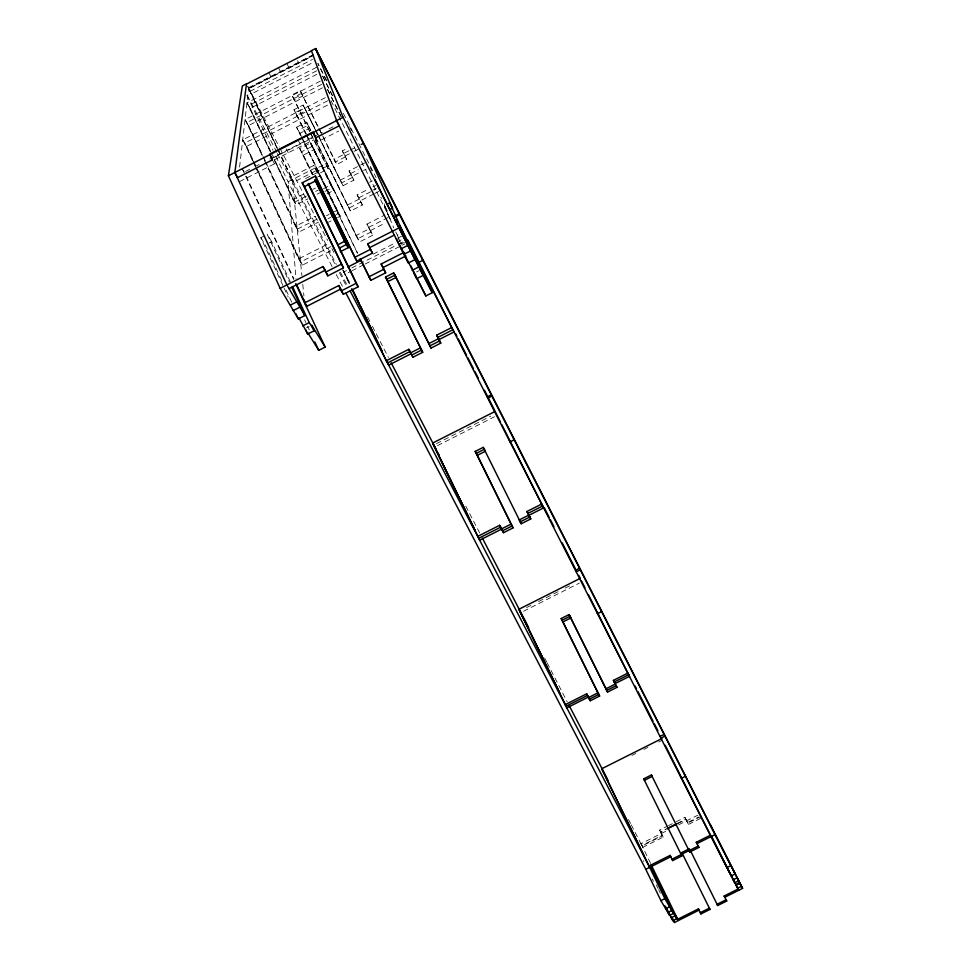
<?xml version="1.0" encoding="UTF-8"?>
<svg xmlns="http://www.w3.org/2000/svg" width="971" height="971" viewBox="0 0 971 971"><rect width="100%" height="100%" fill="white"/><g stroke="black" fill="none" stroke-linecap="round" stroke-linejoin="round"><path stroke-width="0.73" stroke-dasharray="4.86 3.64" d="M239.594 167.061L248.6 88.264L247.532 86.188L277.342 148.369M313.451 54.643L248.552 87.791L248.734 88.507L313.754 55.298M248.6 88.264L313.633 55.056M277.196 148.563L248.612 88.737L311.121 56.803M250.069 91.31L312.492 59.437M248.612 88.737L251.525 93.884L312.528 62.727M270.314 151.828L246.998 102.792L317.857 66.623M316.667 70.822L248.588 105.572L270.593 151.84M246.998 102.792L250.178 108.339L316.801 74.33M309.652 131.401L291.81 94.976L300.185 90.704L318.221 126.825M261.903 155.117L245.093 119.542L322.712 79.925M301.58 93.289L293.218 97.561L309.725 131.267M321.644 84.368L246.84 122.552L262.352 155.348M302.964 95.874L294.614 100.147L291.81 94.976M245.093 119.542L248.576 125.55L323.246 87.439M305.804 133.901L293.982 109.699L303.098 105.05L314.677 128.051M252.411 160.336L242.786 139.812L328.586 96.032M293.982 109.699L297.029 115.258L306.108 110.621M327.676 100.778L244.716 143.101L253.055 160.87M242.786 139.812L246.646 146.366L329.436 104.14M296.58 127.237L306.569 122.14L309.858 128.196L299.905 133.27L296.58 127.237L300.561 135.418M245.602 171.394L249.632 169.33M255.009 166.587L259.051 164.536M269.804 159.05L312.844 137.105M314.191 136.413L322.263 132.299M328.987 128.876L333.017 126.813M273.409 157.824L312.553 137.87M274.417 159.839L313.791 139.763M312.286 174.44L299.723 148.514L310.781 142.883L359.549 241.925L372.743 235.213L366.965 224.107L384.892 214.992M239.619 181.565L274.562 163.759L273.312 161.137M315.684 137.797L317.808 141.705L338.648 131.085M299.723 148.514L303.389 155.105L314.398 149.498M277.852 149.922L290.851 177.123L313.851 165.398L318.318 173.894L328.259 168.833L310.38 132.614M348.807 150.821L343.673 153.442L346.72 159.414L336.779 164.487L334.048 159.426L344.025 154.34L342.314 150.893L347.46 148.272M315.247 167.922L288.023 181.795L296.009 278.616M350.082 150.165L355.216 147.556M328.259 168.833L325.503 163.783L315.526 168.857L318.318 173.894M290.851 177.123L293.703 182.123L316.631 170.435M345.021 155.979L352.704 152.059M353.99 151.403L359.112 148.794M326.887 166.308L316.922 171.381L313.851 165.398M345.373 156.877L335.42 161.963L318.828 128.306M305.659 178.494L318.003 172.207L357.644 253.2M317.553 177.098L320.017 175.836M274.198 159.997L292.975 199.492L306.168 192.768M312.759 189.418L315.405 188.071M318.464 136.013L341.537 182.973L352.388 177.438L349.062 170.92L359.404 165.653M360.702 164.997L365.873 162.363M306.387 196.142L294.541 202.174L274.477 159.997M315.599 191.445L318.233 190.11M350.519 173.663L358.263 169.719M323.501 188.677L330.747 184.988L333.733 190.413L326.511 194.091M340.056 180.242L350.932 174.707L353.845 180.169L343.018 185.692L318.282 135.928M292.975 199.492L296.082 204.857L307.916 198.837M317.116 194.151L319.75 192.804M349.062 170.92L351.975 176.394L362.292 171.139M363.579 170.483L366.152 169.172M325.006 191.384L332.24 187.706L306.666 135.321M282.864 285.462L260.823 237.664L264.695 235.698M369.672 182.245L372.245 180.934M264.488 160.591L295.536 226.267L315.199 216.254M315.551 140.127L348.868 208.11L360.787 202.041L357.134 194.904L367.681 189.527M372.961 186.845L375.595 185.497M269.125 242.968L271.698 241.658L290.256 281.675M373.617 189.77L376.19 188.459M316.862 219.179L297.235 229.168L265.581 162.193M358.724 197.866L375.838 189.151M326.414 215.768L329.06 214.421M334.364 211.727L337.022 210.367L340.275 216.242L337.629 217.577M347.254 205.16L359.197 199.079L362.365 204.99L350.47 211.047L315.235 139.836M295.536 226.267L298.934 232.057L318.524 222.092M357.134 194.904L360.302 200.815L373.447 194.127M374.757 193.46L378.702 191.457M328.064 218.706L330.71 217.346M336.002 214.652L338.648 213.304L301.556 137.069M328.38 222.286L331.026 220.939M255.628 167.182L298.643 258.869L329.169 243.333M330.99 246.525L300.525 262.024L256.259 167.704M368.713 227.335L389.153 216.934M310.781 142.883L356.017 235.528L369.271 228.78L372.743 235.213M298.643 258.869L302.394 265.168L332.81 249.693M370.449 230.552L384.467 223.415M398.972 239.012L397.357 235.176L402.079 232.773M398.413 238.915L398.049 238.053L402.916 235.589M373.167 254.159L395.78 242.665M397.115 241.985L401.096 239.958M346.526 270.606L343.88 271.965L349.742 284.175M351.842 267.911L396.993 244.959M398.316 244.279L403.633 241.585M400.55 242.956L401.12 244.085L405.987 241.609M342.581 269.707L345.154 274.198L350.458 271.504M351.793 270.836L363.724 264.767M365.047 264.088L400.853 245.894M402.176 245.214L404.822 243.867M306.472 327.858L309.081 326.535M416.535 271.941L419.144 270.606M436.392 443.674L490.877 416.086M437.52 445.616L494.567 416.729M526.549 607.591L533.213 604.229M538.529 601.547L559.818 590.805M565.146 588.123L571.798 584.773M523.539 611.269L579.347 583.122M631.939 755.438L635.932 753.423M643.943 749.406L647.936 747.391M658.617 742.038L662.61 740.023M669.335 827.438L660.486 831.868L659.661 830.047L667.235 826.248M668.497 825.617L672.284 823.711M676.071 821.818L684.907 817.376L687.529 822.607L698.732 816.999M676.921 823.626L685.769 819.196L684.907 817.376M663.217 837.099L662.465 835.788L642.025 846.044L642.802 847.331L663.217 837.099L660.668 832.147L665.985 829.477M677.952 823.469L685.939 819.475L687.529 822.607M660.668 832.147L662.246 835.291L641.831 845.523L641.03 843.678L666.737 830.788M678.68 824.792L697.846 815.191M701.463 816.235L687.747 823.105L688.463 824.428L702.154 817.57M260.823 237.664L265.277 244.923L279.102 274.878M643.288 860.67L643.882 861.641M271.698 241.658L267.268 234.387L289.407 282.136M242.811 169.682L244.255 172.073M273.069 161.186L274.562 163.759M356.017 235.528L359.549 241.925M342.314 150.893L346.72 159.414M387.453 213.693L390.84 220.174L331.026 100.766M247.872 86.492L279.272 146.961M279.976 148.308L327.64 240.444M331.827 248.515L333.915 252.545M342.994 270.023L350.507 284.151M367.536 316.959L370.764 323.161M372.391 326.305L388.376 357.425M465.74 506.085L479.71 532.982M544.658 658.071L546.746 662.101M547.146 662.853L567.125 701.657M628.455 819.463L630.555 823.505M631.259 824.84L641.831 845.523M277.997 149.728L292.283 179.623L336.33 264.391M340.433 272.281L347.4 285.68M247.192 95.255L276.82 152.253M277.512 153.576L335.25 264.634M339.352 272.535L346.878 287.003M332.106 266.527L288.023 181.795L275.279 155.057M336.221 274.429L343.188 287.829M659.661 830.047L662.246 835.291M268.821 72.679L270.958 76.855M297.891 139.715L301.204 146.184M286.263 148.903L288.266 152.787M286.809 63.491L288.945 67.667M278.507 67.727L280.643 71.903M326.826 80.969L317.881 63.406L327.992 83.749M343.358 113.34L376.093 177.584M370.315 167.667L372.002 170.969M385.888 208.571L384.346 205.536L393.692 227.712M386.07 208.911L387.101 210.938L386.13 208.668M395.67 231.875L396.787 234.072M396.981 234.436L397.357 235.176M398.049 238.053L398.632 239.182M399.397 240.699L399.785 241.451M297.563 60.627L298.631 62.714M349.524 126.558L351.514 130.527M322.712 76.199L332.847 96.408M322.59 76.066L332.737 96.287M327.7 89.769L341.246 116.811M327.458 89.393L341.015 116.471M685.939 819.475L688.463 824.428M351.975 176.394L353.845 180.169M360.302 200.815L362.365 204.99M366.965 224.107L371.007 232.008L357.789 238.732L312.589 146.196L301.556 151.816L312.783 174.986M318.876 128.16L336.779 164.487M300.185 90.704L318.112 127.08M315.332 129.386L317.978 134.751M318.634 136.086L343.018 185.692M317.796 134.666L304.603 107.842L295.512 112.478L306.011 133.974M303.098 105.05L314.98 129.216M315.636 130.563L317.626 134.581M315.247 136.486L317.808 141.705M315.187 139.059L350.47 211.047M310.878 130.612L308.22 125.174L298.243 130.26L300.901 135.709M306.569 122.14L310.574 130.308M310.307 132.748L325.503 163.783M297.029 115.258L306.205 134.047M306.86 135.394L333.733 190.413M306.46 135.236L330.747 184.988M299.905 133.27L301.228 135.989M301.884 137.348L340.275 216.242M301.216 136.777L337.022 210.367M318.003 172.207L357.668 253.747M641.03 843.678L650.704 863.595M303.389 155.105L312.626 174.161M656.275 884.86L658.022 888.465M658.617 889.679L660.365 893.296M652.306 879.034L653.434 881.365M345.154 274.198L349.718 283.702M343.236 271.067L349.754 284.661M251.525 93.884L277.488 148.187M278.131 149.534L293.703 182.123M246.889 95.461L272.997 150.262M250.178 108.339L270.873 151.84M271.516 153.2L296.082 204.857M248.576 125.55L262.777 155.591M263.432 156.95L265.362 161.052M266.005 162.412L298.934 232.057M262.995 156.719L264.925 160.822M246.646 146.366L253.055 160.021M253.698 161.392L302.394 265.168M253.698 162.23L255.628 166.332M253.055 161.708L254.985 165.81M246.161 176.188L293.958 278.932M242.095 168.481L293.776 279.587M304.615 319.835L305.889 322.578M307.589 326.256L309.3 329.946M279.684 276.14L283.18 283.714M286.105 290.05L291.992 302.782M284.042 288.011L288.181 296.968M384.067 203.776L384.807 205.536M385.184 206.422L385.936 208.207M399.215 239.558L400.161 241.803M400.635 242.944L401.12 244.085M380.838 197.21L381.385 198.509M399.142 240.638L399.506 241.512M298.485 62.29L298.765 62.957M288.812 67.217L289.079 67.909M280.522 71.453L280.777 72.145M270.86 76.393L271.091 77.085M292.283 179.623L301.884 275.63M302.758 284.285L303.923 295.949"/><path stroke-width="1.46" d="M304.894 315.551L286.87 284.916L234.873 172.474L246.488 83.834L242.349 85.946L228.391 175.787L280.17 288.326L298.303 318.901L304.894 315.551L291.773 287.234M246.452 84.101L311.497 50.88M228.391 175.787L343.091 117.297L315.575 48.55L311.424 50.674L336.585 120.61L408.354 262.971L414.957 259.621L343.091 117.297M237.312 177.754L272.329 159.899L269.829 154.013L313.002 132.007L315.684 137.797L339.182 125.817L336.585 120.61M361.2 144.497L363.336 143.417L315.575 48.55L742.609 888.344L724.827 897.253L724.148 896.015L738.094 889.023L718.406 850.256M280.17 288.326L322.979 266.552L327.81 275.849L343.431 267.899L302.212 182.779L315.332 176.091L356.843 261.09L372.476 253.14L367.693 243.818L398.632 228.076M302.212 182.779L304.384 186.614L317.468 179.938M330.395 213.741L333.041 212.394M332.033 216.679L334.679 215.331M333.672 219.604L336.306 218.257M387.611 203.874L389.784 202.769L392.539 208.17L390.354 209.287M338.054 244.668L344.669 241.306L348.249 247.678L340.336 251.695M392.539 208.17L363.336 143.417L399.093 213.669L394.979 216.06M395.318 216.776L399.554 214.627L399.093 213.669M339.85 247.86L346.465 244.498L315.429 180.436M289.127 288.581L325.151 270.254L327.81 275.849M369.745 247.581L393.923 235.285M325.637 272.147L341.307 264.185M315.332 176.091L354.743 257.351L370.424 249.377L372.476 253.14M347.909 267.001L361.2 260.24M290.56 305.028L297.187 301.653M401.059 248.843L407.699 245.469M340.821 288.994L306.715 306.338L304.615 302.903L338.806 285.523L343.358 294.31L358.153 286.797L308.353 183.47M360.302 259.184L370.849 280.34L385.657 272.815L381.142 264.015L404.082 252.351M293.133 310.611L299.772 307.237M403.815 254.353L410.466 250.979M381.142 264.015L383.06 267.535L405.939 255.895M338.806 285.523L341.343 290.851L356.175 283.314L358.153 286.797M368.895 276.844L383.739 269.307M385.499 277.063L393.704 272.887L396.144 277.403L387.963 281.566L385.499 277.063L422.701 352.303L412.966 357.243L408.791 349.317L386.276 360.739L351.72 288.727M302.673 325.94L309.239 322.603L314.252 330.735L307.722 334.048L299.092 318.185M412.202 270.29L418.78 266.94L432.289 292.672L425.856 295.949L399.542 244.947M307.746 332.665L318.743 350.337L325.164 347.072L295.682 283.702M436.659 335.177L451.758 327.518L454.064 331.948L439.013 339.583L436.659 335.177L440.773 343.127L431.039 348.067L393.704 272.887M387.538 362.911L410.017 351.502L411.753 355.058L421.499 350.118M452.911 329.739L437.836 337.386L440.773 343.127M410.527 352.886L420.297 347.934M428.66 343.685L438.431 338.733M386.276 360.739L388.788 365.072L411.231 353.687L412.966 357.243M429.85 345.882L439.596 340.93M491.29 394.821L735.132 873.997L731.212 875.951L726.83 867.637L487.758 398.171L487.151 396.921L491.29 394.821L399.554 214.627M487.758 398.171L491.909 396.071M477.598 536.441L499.64 525.299L501.752 529.037L479.771 540.143L432.605 443.067L495.149 411.401L500.55 422.142M475.22 451.418L483.255 447.352L485.379 451.26L477.356 455.314L475.22 451.418L512.033 526.003L502.48 530.821M476.288 453.372L484.311 449.306M526.925 511.511L541.721 504.046L543.699 507.845L528.964 515.298L526.925 511.511L529.765 517.045L520.213 521.876M478.679 538.298L500.696 527.168L503.536 532.691L513.064 527.872L477.356 455.314M527.945 513.404L542.716 505.952M499.64 525.299L501.424 528.952L510.989 524.122L513.064 527.872M530.773 518.939L528.746 515.152L519.182 519.983L521.233 523.745L530.773 518.939L528.964 515.298M575.5 570.28L579.553 568.229M576.24 571.798L580.306 569.746M613.393 680.392L615.116 683.608L629.572 676.338L627.873 673.109L613.393 680.392L616.973 687.322L607.628 692.02L569.079 614.57L561.202 618.539L599.629 696.049L590.295 700.746L588.462 697.02L566.93 707.847L518.915 609.278L580.221 578.352M562.136 620.214L570.001 616.245M563.059 621.877L570.912 617.92M565.049 704.715L586.654 693.84L588.462 697.02M565.996 706.281L587.564 695.43M614.255 682.006L628.723 674.724M616.112 685.72L606.754 690.43L569.079 614.57M660.146 736.382L664.115 734.379M661.008 738.142L664.989 736.139M345.979 293.181L645.776 869.3L660.923 900.639L669.565 915.374L673.473 913.42L664.88 898.661L601.741 768.765L661.858 738.567M643.7 778.876L651.42 774.992L652.209 776.412L644.489 780.283L643.7 778.876L681.86 855.949L672.697 860.549L671.932 859.226L681.108 854.626L681.86 855.949M669.335 827.438L676.921 823.626M667.32 828.809L676.629 824.136M648.895 866.035L670.063 855.427L670.827 856.75L645.776 869.3M698.889 847.416L698.161 846.081L688.973 850.681L689.726 852.016L698.889 847.416L696.268 842.294L710.469 835.169L711.173 836.529M715.105 834.55L696.996 843.629L696.268 842.294M709.983 909.402L709.279 908.176L700.261 912.691L700.977 913.905L709.983 909.402L681.788 852.55L689.41 848.727M690.138 850.026L682.516 853.837L681.788 852.55M660.923 900.639L664.88 898.661M726.83 867.637L730.787 865.647M665.912 908.662L669.82 906.696M667.769 912.497L671.689 910.531M734.707 882.76L738.615 880.806L737.062 877.808L733.129 879.775L734.707 882.76L722.303 858.109M671.082 917.826L674.979 915.884L676.738 918.736L672.854 920.678L665.936 907.181M736.054 885.309L739.951 883.355M737.608 888.259L741.492 886.317L710.42 824.901L711.816 827.583M677.6 919.319L698.404 908.905L699.108 910.118L674.481 922.45L671.665 917.923M726.709 901.027L726.029 899.789L717.011 904.304L717.703 905.53L726.709 901.027L724.148 896.015M671.447 917.571L671.01 916.867L671.471 917.813M325.164 347.072L311.691 325.2L314.252 330.735M601.741 768.765L644.453 856.543M518.915 609.278L545.216 662.95M322.979 266.552L325.151 270.254M432.605 443.067L475.22 530.688M341.343 290.851L343.358 294.31M590.295 700.746L588.487 697.579L597.845 692.869L599.629 696.049M501.424 528.952L503.536 532.691M354.743 257.351L356.843 261.09M408.791 349.317L411.231 353.687M607.628 692.02L605.88 688.827L615.238 684.118L616.973 687.322M315.247 136.486L313.123 132.578L315.781 137.773M738.749 890.286L735.702 884.484L739.586 882.53L742.609 888.344M378.763 187.16L374.83 179.611L418.78 266.94M391.167 362.802L436.549 450.204M437.945 452.899L439.353 455.581M482.381 538.116L523.83 618.284M524.401 619.061L528.722 627.703M569.212 705.686L606.717 777.589M606.911 778.293L608.319 780.987M350.191 291.045L649.696 867.346M234.873 172.474L237.555 177.657M269.841 154.644L272.511 159.839M455.52 333.551L456.904 336.245M458.276 338.952L466.541 355.155M467.913 357.862L473.423 368.664M474.795 371.371L478.242 378.12M484.432 390.281L494.749 410.539M544.306 507.784L549.125 517.24M550.496 519.946L553.943 526.695M562.197 542.91L575.281 568.569M578.716 575.317L580.088 578.024M635.155 686.084L636.527 688.779M637.898 691.486L653.046 721.198M654.418 723.893L657.865 730.653M396.775 219.652L398.244 222.517M399.7 225.381L487.151 396.921M711.44 836.407L717.824 849.103M711.779 837.208L712.945 839.527M713.527 840.68L718.783 851.118M719.365 852.283L721.72 856.944M665.232 745.279L710.469 835.169M581.58 581.059L584.991 587.831M588.39 594.604L627.873 673.109M501.898 424.825L541.721 504.046M407.771 239.946L451.758 327.518M432.289 292.672L410.43 249.122L389.784 202.769M420.455 269.95L423.186 275.4L416.644 278.726L413.913 273.264M410.83 265.86L412.19 268.566M413.537 271.285L414.896 274.016M415.357 274.927L416.268 276.735M417.627 279.466L425.856 295.949M396.289 238.83L397.552 241.354M398.183 242.616L408.354 262.971M684.519 774.47L685.429 776.29L681.46 778.281L680.562 776.46M690.806 851.373L717.703 905.53M651.42 774.992L689.726 852.016M600.843 610.043L601.619 611.633L597.578 613.672L596.801 612.082M483.255 447.352L521.233 523.745M431.039 348.067L394.918 275.145L386.737 279.308L422.701 352.303M561.202 618.539L598.743 694.459L589.385 699.169L586.654 693.84M383.06 267.535L385.657 272.815M698.404 908.905L700.977 913.905M513.513 438.479L514.169 439.802L510.03 441.89L509.399 440.567M670.063 855.427L672.697 860.549M367.693 243.818L370.424 249.377M360.29 258.626L370.849 280.34M651.25 865.04L678.341 920.52L674.894 914.925L676.738 918.736M422.312 259.293L422.822 260.325L418.598 262.473L418.1 261.43M651.092 866.654L674.979 915.884M651.225 867.564L673.473 913.42M315.259 179.611L348.249 247.678M314.932 179.902L344.669 241.306M672.114 917.559L674.481 922.45M671.592 918.056L672.854 920.678M664.965 905.882L669.565 915.374M546.539 665.669L559.697 692.881M519.898 610.941L559.405 692.663M308.293 183.944L356.175 283.314M433.734 445.009L474.77 530.178M304.384 186.614L343.431 267.899M352.971 290.475L358.833 302.685M360.132 305.392L382.271 351.502M387.478 362.353L388.788 365.072M352.339 289.601L381.664 350.689M296.507 284.418L306.715 306.338M292.611 286.736L309.239 322.603M314.859 341.962L317.019 346.611M317.444 347.545L318.743 350.337M305.647 329.557L306.29 330.941M306.605 331.633L307.722 334.048M295.9 313.718L298.303 318.901M304.336 300.124L304.615 302.903"/></g></svg>
